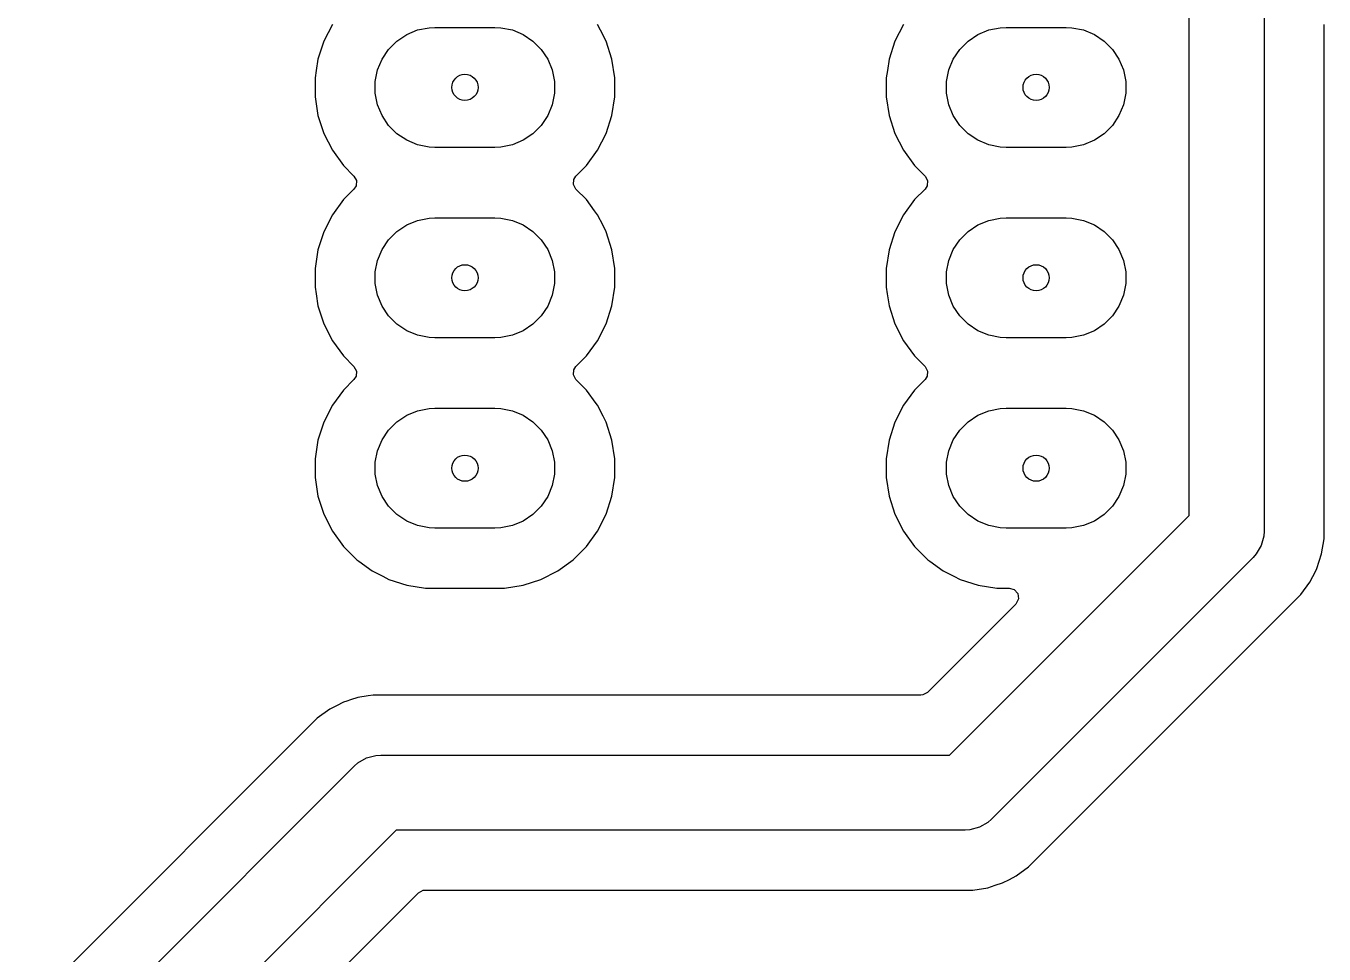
# Model space of a CAD drawing. Extents: x 20 to 124, y -124 to -20.
# Drawn here: x 57.24 to 74.56, y -86.1 to -73.72 of the extents above; entities that cross this region are included whole.
import ezdxf

# ---------------------------------------------------------------- set-up
doc = ezdxf.new("R2010")
doc.units = 0
doc.layers.add('BLACK', color=7, linetype='CONTINUOUS')
doc.layers.add('WHITE', color=7, linetype='CONTINUOUS')

msp = doc.modelspace()

# ---------------------------------------------------------------- linework, layer by layer
at = {"layer": 'BLACK', "linetype": 'CONTINUOUS'}
for p, q in [((73.7557, -63.5463), (73.7557, -80.4597)), ((72.7557, -80.252593), (72.7557, -63.753406)), ((61.326132, -73.701151), (61.21176, -73.925616)), ((62.462772, -73.774448), (62.616586, -73.743852)), ((62.616586, -73.743852), (62.695, -73.74)), ((62.695, -73.74), (63.495, -73.74)), ((63.495, -73.74), (63.573414, -73.743852)), ((63.573414, -73.743852), (63.727228, -73.774448)), ((64.903233, -73.77841), (64.86387, -73.701155)), ((68.946132, -73.701151), (68.83176, -73.925616)), ((70.082772, -73.774448), (70.236586, -73.743852)), ((70.236586, -73.743852), (70.315, -73.74)), ((70.315, -73.74), (71.115, -73.74)), ((71.115, -73.74), (71.193414, -73.743852)), ((71.193414, -73.743852), (71.347228, -73.774448)), ((74.5562, -80.357349), (74.5562, -73.701198)), ((61.21176, -73.925616), (61.13391, -74.165214)), ((62.076592, -74.032485), (62.187485, -73.921592)), ((62.187485, -73.921592), (62.317883, -73.834463)), ((62.317883, -73.834463), (62.462772, -73.774448)), ((63.727228, -73.774448), (63.872117, -73.834463)), ((63.872117, -73.834463), (64.002515, -73.921592)), ((64.002515, -73.921592), (64.113408, -74.032485)), ((64.978239, -73.925616), (64.903233, -73.77841)), ((64.978239, -73.925618), (64.978239, -73.925616)), ((64.978241, -73.925621), (64.978239, -73.925618)), ((65.05609, -74.165215), (64.978241, -73.925621)), ((68.83176, -73.925616), (68.75391, -74.165214)), ((69.696592, -74.032485), (69.807485, -73.921592)), ((69.807485, -73.921592), (69.937883, -73.834463)), ((69.937883, -73.834463), (70.082772, -73.774448)), ((71.347228, -73.774448), (71.492117, -73.834463)), ((71.492117, -73.834463), (71.622515, -73.921592)), ((71.622515, -73.921592), (71.733408, -74.032485)), ((61.989463, -74.162883), (62.076592, -74.032485)), ((64.113408, -74.032485), (64.200537, -74.162883)), ((69.609463, -74.162883), (69.696592, -74.032485)), ((71.733408, -74.032485), (71.820537, -74.162883)), ((61.13391, -74.165214), (61.110559, -74.312649)), ((61.929448, -74.307772), (61.989463, -74.162883)), ((64.200537, -74.162883), (64.260552, -74.307772)), ((65.0955, -74.414038), (65.05609, -74.165215)), ((68.75391, -74.165214), (68.730559, -74.312649)), ((69.549448, -74.307772), (69.609463, -74.162883)), ((71.820537, -74.162883), (71.880552, -74.307772)), ((61.110559, -74.312649), (61.0945, -74.414038)), ((61.0945, -74.414038), (61.0945, -74.665962)), ((61.898852, -74.461586), (61.929448, -74.307772)), ((61.898852, -74.618414), (61.898852, -74.461586)), ((64.260552, -74.307772), (64.291148, -74.461586)), ((64.291148, -74.461586), (64.291148, -74.618414)), ((65.0955, -74.665962), (65.0955, -74.414038)), ((68.730559, -74.312649), (68.7145, -74.414038)), ((68.7145, -74.414038), (68.7145, -74.665962)), ((69.518852, -74.461586), (69.549448, -74.307772)), ((69.518852, -74.618414), (69.518852, -74.461586)), ((71.880552, -74.307772), (71.911148, -74.461586)), ((71.911148, -74.461586), (71.911148, -74.618414)), ((61.929448, -74.772228), (61.898852, -74.618414)), ((64.291148, -74.618414), (64.260552, -74.772228)), ((69.549448, -74.772228), (69.518852, -74.618414)), ((71.911148, -74.618414), (71.880552, -74.772228)), ((61.0945, -74.665962), (61.13391, -74.914785)), ((61.989463, -74.917117), (61.929448, -74.772228)), ((64.260552, -74.772228), (64.200537, -74.917117)), ((65.05609, -74.914785), (65.0955, -74.665962)), ((68.7145, -74.665962), (68.75391, -74.914785)), ((69.609463, -74.917117), (69.549448, -74.772228)), ((71.880552, -74.772228), (71.820537, -74.917117)), ((61.13391, -74.914785), (61.21176, -75.154383)), ((62.076592, -75.047515), (61.989463, -74.917117)), ((64.200537, -74.917117), (64.113408, -75.047515)), ((64.978241, -75.154379), (65.05609, -74.914785)), ((68.75391, -74.914785), (68.83176, -75.154383)), ((69.696592, -75.047515), (69.609463, -74.917117)), ((71.820537, -74.917117), (71.733408, -75.047515)), ((61.21176, -75.154383), (61.326132, -75.378848)), ((62.187485, -75.158408), (62.076592, -75.047515)), ((62.317883, -75.245537), (62.187485, -75.158408)), ((64.002515, -75.158408), (63.872117, -75.245537)), ((64.113408, -75.047515), (64.002515, -75.158408)), ((64.86387, -75.378845), (64.978241, -75.154379)), ((68.83176, -75.154383), (68.946132, -75.378848)), ((69.807485, -75.158408), (69.696592, -75.047515)), ((69.937883, -75.245537), (69.807485, -75.158408)), ((71.622515, -75.158408), (71.492117, -75.245537)), ((71.733408, -75.047515), (71.622515, -75.158408)), ((62.462772, -75.305552), (62.317883, -75.245537)), ((62.616586, -75.336148), (62.462772, -75.305552)), ((63.727228, -75.305552), (63.573414, -75.336148)), ((63.872117, -75.245537), (63.727228, -75.305552)), ((70.082772, -75.305552), (69.937883, -75.245537)), ((70.236586, -75.336148), (70.082772, -75.305552)), ((71.347228, -75.305552), (71.193414, -75.336148)), ((71.492117, -75.245537), (71.347228, -75.305552)), ((61.326132, -75.378848), (61.474201, -75.582649)), ((62.695, -75.34), (62.616586, -75.336148)), ((63.495, -75.34), (62.695, -75.34)), ((63.573414, -75.336148), (63.495, -75.34)), ((64.715793, -75.582656), (64.86387, -75.378845)), ((68.946132, -75.378848), (69.094201, -75.582649)), ((70.315, -75.34), (70.236586, -75.336148)), ((71.115, -75.34), (70.315, -75.34)), ((71.193414, -75.336148), (71.115, -75.34)), ((61.474201, -75.582649), (61.474205, -75.582654)), ((61.474205, -75.582654), (61.61387, -75.722319)), ((64.614411, -75.684038), (64.715793, -75.582656)), ((69.094201, -75.582649), (69.094205, -75.582654)), ((69.094205, -75.582654), (69.23387, -75.722319)), ((61.61387, -75.722319), (61.647355, -75.783642)), ((61.647355, -75.783642), (61.642371, -75.853334)), ((64.542645, -75.836358), (64.547629, -75.766666)), ((64.57613, -75.897681), (64.542645, -75.836358)), ((64.547629, -75.766666), (64.57613, -75.722319)), ((64.57613, -75.722319), (64.614411, -75.684038)), ((69.23387, -75.722319), (69.267355, -75.783642)), ((69.267355, -75.783642), (69.262371, -75.853334)), ((61.61387, -75.897681), (61.474205, -76.037345)), ((61.642371, -75.853334), (61.61387, -75.897681)), ((64.715794, -76.037345), (64.57613, -75.897681)), ((69.23387, -75.897681), (69.094205, -76.037345)), ((69.262371, -75.853334), (69.23387, -75.897681)), ((61.474201, -76.03735), (61.326132, -76.241151)), ((61.474205, -76.037345), (61.474201, -76.03735)), ((64.715798, -76.03735), (64.715794, -76.037345)), ((64.822915, -76.184785), (64.715798, -76.03735)), ((64.86387, -76.241155), (64.822915, -76.184785)), ((69.094201, -76.03735), (68.946132, -76.241151)), ((69.094205, -76.037345), (69.094201, -76.03735)), ((61.326132, -76.241151), (61.21176, -76.465616)), ((62.317883, -76.374463), (62.462772, -76.314448)), ((62.462772, -76.314448), (62.616586, -76.283852)), ((62.616586, -76.283852), (62.695, -76.28)), ((62.695, -76.28), (63.495, -76.28)), ((63.495, -76.28), (63.573414, -76.283852)), ((63.573414, -76.283852), (63.727228, -76.314448)), ((63.727228, -76.314448), (63.872117, -76.374463)), ((64.936747, -76.384184), (64.86387, -76.241155)), ((68.946132, -76.241151), (68.83176, -76.465616)), ((69.937883, -76.374463), (70.082772, -76.314448)), ((70.082772, -76.314448), (70.236586, -76.283852)), ((70.236586, -76.283852), (70.315, -76.28)), ((70.315, -76.28), (71.115, -76.28)), ((71.115, -76.28), (71.193414, -76.283852)), ((71.193414, -76.283852), (71.347228, -76.314448)), ((71.347228, -76.314448), (71.492117, -76.374463)), ((61.21176, -76.465616), (61.13391, -76.705214)), ((62.076592, -76.572485), (62.187485, -76.461592)), ((62.187485, -76.461592), (62.317883, -76.374463)), ((63.872117, -76.374463), (64.002515, -76.461592)), ((64.002515, -76.461592), (64.113408, -76.572485)), ((64.978239, -76.465616), (64.936747, -76.384184)), ((64.978239, -76.465618), (64.978239, -76.465616)), ((64.978241, -76.465621), (64.978239, -76.465618)), ((65.05609, -76.705215), (64.978241, -76.465621)), ((68.83176, -76.465616), (68.75391, -76.705214)), ((69.696592, -76.572485), (69.807485, -76.461592)), ((69.807485, -76.461592), (69.937883, -76.374463)), ((71.492117, -76.374463), (71.622515, -76.461592)), ((71.622515, -76.461592), (71.733408, -76.572485)), ((61.13391, -76.705215), (61.0945, -76.954038)), ((61.13391, -76.705214), (61.13391, -76.705215)), ((61.929448, -76.847772), (61.989463, -76.702883)), ((61.989463, -76.702883), (62.076592, -76.572485)), ((64.113408, -76.572485), (64.200537, -76.702883)), ((64.200537, -76.702883), (64.260552, -76.847772)), ((65.0955, -76.954038), (65.05609, -76.705215)), ((68.75391, -76.705215), (68.7145, -76.954038)), ((68.75391, -76.705214), (68.75391, -76.705215)), ((69.549448, -76.847772), (69.609463, -76.702883)), ((69.609463, -76.702883), (69.696592, -76.572485)), ((71.733408, -76.572485), (71.820537, -76.702883)), ((71.820537, -76.702883), (71.880552, -76.847772)), ((61.898852, -77.001586), (61.929448, -76.847772)), ((64.260552, -76.847772), (64.291148, -77.001586)), ((69.518852, -77.001586), (69.549448, -76.847772)), ((71.880552, -76.847772), (71.911148, -77.001586)), ((61.0945, -76.954038), (61.0945, -77.205962)), ((61.898852, -77.158414), (61.898852, -77.001586)), ((64.291148, -77.001586), (64.291148, -77.158414)), ((65.0955, -77.205962), (65.0955, -76.954038)), ((68.7145, -76.954038), (68.7145, -77.205962)), ((69.518852, -77.158414), (69.518852, -77.001586)), ((71.911148, -77.001586), (71.911148, -77.158414)), ((61.0945, -77.205962), (61.108324, -77.293241)), ((61.929448, -77.312228), (61.898852, -77.158414)), ((64.291148, -77.158414), (64.260552, -77.312228)), ((65.05609, -77.454785), (65.0955, -77.205962)), ((68.7145, -77.205962), (68.728324, -77.293241)), ((69.549448, -77.312228), (69.518852, -77.158414)), ((71.911148, -77.158414), (71.880552, -77.312228)), ((61.108324, -77.293241), (61.13391, -77.454785)), ((61.989463, -77.457117), (61.929448, -77.312228)), ((64.260552, -77.312228), (64.200537, -77.457117)), ((68.728324, -77.293241), (68.75391, -77.454785)), ((69.609463, -77.457117), (69.549448, -77.312228)), ((71.880552, -77.312228), (71.820537, -77.457117)), ((61.13391, -77.454785), (61.21176, -77.694383)), ((62.076592, -77.587515), (61.989463, -77.457117)), ((64.200537, -77.457117), (64.113408, -77.587515)), ((64.978241, -77.694379), (65.05609, -77.454785)), ((68.75391, -77.454785), (68.83176, -77.694383)), ((69.696592, -77.587515), (69.609463, -77.457117)), ((71.820537, -77.457117), (71.733408, -77.587515)), ((61.21176, -77.694383), (61.326132, -77.918848)), ((62.187485, -77.698408), (62.076592, -77.587515)), ((62.317883, -77.785537), (62.187485, -77.698408)), ((64.002515, -77.698408), (63.872117, -77.785537)), ((64.113408, -77.587515), (64.002515, -77.698408)), ((64.86387, -77.918845), (64.978241, -77.694379)), ((68.83176, -77.694383), (68.946132, -77.918848)), ((69.807485, -77.698408), (69.696592, -77.587515)), ((69.937883, -77.785537), (69.807485, -77.698408)), ((71.622515, -77.698408), (71.492117, -77.785537)), ((71.733408, -77.587515), (71.622515, -77.698408)), ((61.326132, -77.918848), (61.474201, -78.122649)), ((62.462772, -77.845552), (62.317883, -77.785537)), ((62.616586, -77.876148), (62.462772, -77.845552)), ((62.695, -77.88), (62.616586, -77.876148)), ((63.495, -77.88), (62.695, -77.88)), ((63.573414, -77.876148), (63.495, -77.88)), ((63.727228, -77.845552), (63.573414, -77.876148)), ((63.872117, -77.785537), (63.727228, -77.845552)), ((64.715793, -78.122656), (64.86387, -77.918845)), ((68.946132, -77.918848), (69.094201, -78.122649)), ((70.082772, -77.845552), (69.937883, -77.785537)), ((70.236586, -77.876148), (70.082772, -77.845552)), ((70.315, -77.88), (70.236586, -77.876148)), ((71.115, -77.88), (70.315, -77.88)), ((71.193414, -77.876148), (71.115, -77.88)), ((71.347228, -77.845552), (71.193414, -77.876148)), ((71.492117, -77.785537), (71.347228, -77.845552)), ((61.474201, -78.122649), (61.474205, -78.122654)), ((61.474205, -78.122654), (61.61387, -78.262319)), ((61.61387, -78.262319), (61.647355, -78.323642)), ((64.547629, -78.306666), (64.57613, -78.262319)), ((64.57613, -78.262319), (64.715793, -78.122656)), ((69.094201, -78.122649), (69.094205, -78.122654)), ((69.094205, -78.122654), (69.23387, -78.262319)), ((69.23387, -78.262319), (69.267355, -78.323642)), ((61.61387, -78.437681), (61.474205, -78.577345)), ((61.642371, -78.393334), (61.61387, -78.437681)), ((61.647355, -78.323642), (61.642371, -78.393334)), ((64.542645, -78.376358), (64.547629, -78.306666)), ((64.57613, -78.437681), (64.542645, -78.376358)), ((64.715794, -78.577345), (64.57613, -78.437681)), ((69.23387, -78.437681), (69.094205, -78.577345)), ((69.262371, -78.393334), (69.23387, -78.437681)), ((69.267355, -78.323642), (69.262371, -78.393334)), ((61.474201, -78.57735), (61.326132, -78.781151)), ((61.474205, -78.577345), (61.474201, -78.57735)), ((64.715798, -78.57735), (64.715794, -78.577345)), ((64.844952, -78.755117), (64.715798, -78.57735)), ((69.094201, -78.57735), (68.946132, -78.781151)), ((69.094205, -78.577345), (69.094201, -78.57735)), ((61.326132, -78.781151), (61.21176, -79.005616)), ((64.86387, -78.781155), (64.844952, -78.755117)), ((64.936747, -78.924184), (64.86387, -78.781155)), ((68.946132, -78.781151), (68.83176, -79.005616)), ((62.187485, -79.001592), (62.317883, -78.914463)), ((62.317883, -78.914463), (62.462772, -78.854448)), ((62.462772, -78.854448), (62.616586, -78.823852)), ((62.616586, -78.823852), (62.695, -78.82)), ((62.695, -78.82), (63.495, -78.82)), ((63.495, -78.82), (63.573414, -78.823852)), ((63.573414, -78.823852), (63.727228, -78.854448)), ((63.727228, -78.854448), (63.872117, -78.914463)), ((63.872117, -78.914463), (64.002515, -79.001592)), ((64.978239, -79.005616), (64.936747, -78.924184)), ((69.807485, -79.001592), (69.937883, -78.914463)), ((69.937883, -78.914463), (70.082772, -78.854448)), ((70.082772, -78.854448), (70.236586, -78.823852)), ((70.236586, -78.823852), (70.315, -78.82)), ((70.315, -78.82), (71.115, -78.82)), ((71.115, -78.82), (71.193414, -78.823852)), ((71.193414, -78.823852), (71.347228, -78.854448)), ((71.347228, -78.854448), (71.492117, -78.914463)), ((71.492117, -78.914463), (71.622515, -79.001592)), ((61.21176, -79.005616), (61.13391, -79.245214)), ((61.989463, -79.242883), (62.076592, -79.112485)), ((62.076592, -79.112485), (62.187485, -79.001592)), ((64.002515, -79.001592), (64.113408, -79.112485)), ((64.113408, -79.112485), (64.200537, -79.242883)), ((64.978239, -79.005618), (64.978239, -79.005616)), ((64.978241, -79.005621), (64.978239, -79.005618)), ((65.05609, -79.245215), (64.978241, -79.005621)), ((68.83176, -79.005616), (68.75391, -79.245214)), ((69.609463, -79.242883), (69.696592, -79.112485)), ((69.696592, -79.112485), (69.807485, -79.001592)), ((71.622515, -79.001592), (71.733408, -79.112485)), ((71.733408, -79.112485), (71.820537, -79.242883)), ((61.13391, -79.245214), (61.0945, -79.494038)), ((61.929448, -79.387772), (61.989463, -79.242883)), ((64.200537, -79.242883), (64.260552, -79.387772)), ((65.0955, -79.494038), (65.05609, -79.245215)), ((68.75391, -79.245214), (68.7145, -79.494038)), ((69.549448, -79.387772), (69.609463, -79.242883)), ((71.820537, -79.242883), (71.880552, -79.387772)), ((61.898852, -79.541586), (61.929448, -79.387772)), ((64.260552, -79.387772), (64.291148, -79.541586)), ((69.518852, -79.541586), (69.549448, -79.387772)), ((71.880552, -79.387772), (71.911148, -79.541586)), ((61.0945, -79.494038), (61.0945, -79.745961)), ((61.898852, -79.698414), (61.898852, -79.541586)), ((64.291148, -79.541586), (64.291148, -79.698414)), ((65.0955, -79.745962), (65.0955, -79.494038)), ((68.7145, -79.494038), (68.7145, -79.745961)), ((69.518852, -79.698414), (69.518852, -79.541586)), ((71.911148, -79.541586), (71.911148, -79.698414)), ((61.0945, -79.745961), (61.13391, -79.994785)), ((61.929448, -79.852228), (61.898852, -79.698414)), ((64.291148, -79.698414), (64.260552, -79.852228)), ((65.05609, -79.994785), (65.0955, -79.745962)), ((68.7145, -79.745961), (68.75391, -79.994785)), ((69.549448, -79.852228), (69.518852, -79.698414)), ((71.911148, -79.698414), (71.880552, -79.852228)), ((61.13391, -79.994785), (61.21176, -80.234383)), ((61.989463, -79.997117), (61.929448, -79.852228)), ((62.076592, -80.127515), (61.989463, -79.997117)), ((64.200537, -79.997117), (64.113408, -80.127515)), ((64.260552, -79.852228), (64.200537, -79.997117)), ((64.978241, -80.234379), (65.05609, -79.994785)), ((68.75391, -79.994785), (68.83176, -80.234383)), ((69.609463, -79.997117), (69.549448, -79.852228)), ((69.696592, -80.127515), (69.609463, -79.997117)), ((71.820537, -79.997117), (71.733408, -80.127515)), ((71.880552, -79.852228), (71.820537, -79.997117)), ((62.187485, -80.238408), (62.076592, -80.127515)), ((64.113408, -80.127515), (64.002515, -80.238408)), ((69.807485, -80.238408), (69.696592, -80.127515)), ((71.733408, -80.127515), (71.622515, -80.238408)), ((61.21176, -80.234383), (61.326132, -80.458848)), ((62.317883, -80.325537), (62.187485, -80.238408)), ((62.462772, -80.385552), (62.317883, -80.325537)), ((63.872117, -80.325537), (63.727228, -80.385552)), ((64.002515, -80.238408), (63.872117, -80.325537)), ((64.86387, -80.458845), (64.978241, -80.234379)), ((68.83176, -80.234383), (68.946132, -80.458848)), ((69.560494, -83.4478), (72.7557, -80.252593)), ((69.937883, -80.325537), (69.807485, -80.238408)), ((70.082772, -80.385552), (69.937883, -80.325537)), ((71.492117, -80.325537), (71.347228, -80.385552)), ((71.622515, -80.238408), (71.492117, -80.325537)), ((61.326132, -80.458848), (61.474201, -80.662649)), ((62.616586, -80.416148), (62.462772, -80.385552)), ((62.695, -80.42), (62.616586, -80.416148)), ((63.495, -80.42), (62.695, -80.42)), ((63.573414, -80.416148), (63.495, -80.42)), ((63.727228, -80.385552), (63.573414, -80.416148)), ((64.715793, -80.662656), (64.86387, -80.458845)), ((68.946132, -80.458848), (69.094201, -80.662649)), ((70.236586, -80.416148), (70.082772, -80.385552)), ((70.315, -80.42), (70.236586, -80.416148)), ((71.115, -80.42), (70.315, -80.42)), ((71.193414, -80.416148), (71.115, -80.42)), ((71.347228, -80.385552), (71.193414, -80.416148)), ((73.751423, -80.524963), (73.71764, -80.651042)), ((73.7557, -80.4597), (73.751423, -80.524947)), ((73.751423, -80.524947), (73.751423, -80.524963)), ((74.5562, -80.562052), (74.5562, -80.357349)), ((61.474201, -80.662649), (61.474205, -80.662654)), ((61.474205, -80.662654), (61.652345, -80.840794)), ((64.537656, -80.840793), (64.715793, -80.662656)), ((69.094201, -80.662649), (69.094205, -80.662654)), ((69.094205, -80.662654), (69.272345, -80.840794)), ((73.71764, -80.651042), (73.652377, -80.764081)), ((74.524177, -80.764235), (74.5562, -80.562052)), ((61.652345, -80.840794), (61.65235, -80.840798)), ((61.65235, -80.840798), (61.677358, -80.858967)), ((61.677358, -80.858967), (61.856155, -80.98887)), ((64.333845, -80.98887), (64.537656, -80.840793)), ((69.272345, -80.840794), (69.27235, -80.840798)), ((69.27235, -80.840798), (69.297358, -80.858967)), ((69.297358, -80.858967), (69.476155, -80.98887)), ((73.609253, -80.813254), (70.121153, -84.301353)), ((73.652368, -80.764089), (73.609253, -80.813254)), ((73.652377, -80.764081), (73.652368, -80.764089)), ((74.46092, -80.958919), (74.492548, -80.861576)), ((74.492548, -80.861576), (74.524177, -80.764235)), ((61.856155, -80.98887), (61.999184, -81.061747)), ((64.109379, -81.103241), (64.333845, -80.98887)), ((69.476155, -80.98887), (69.619184, -81.061747)), ((74.367987, -81.141311), (74.445659, -80.98887)), ((74.445659, -80.98887), (74.46092, -80.958919)), ((61.999184, -81.061747), (62.080616, -81.103239)), ((62.080616, -81.103239), (62.080618, -81.103239)), ((62.080618, -81.103239), (62.080621, -81.103241)), ((62.080621, -81.103241), (62.320215, -81.18109)), ((62.320215, -81.18109), (62.569038, -81.2205)), ((62.569038, -81.2205), (62.569039, -81.2205)), ((62.569039, -81.2205), (63.620961, -81.2205)), ((63.620961, -81.2205), (63.620962, -81.2205)), ((63.620962, -81.2205), (63.869785, -81.18109)), ((63.869785, -81.18109), (64.109379, -81.103241)), ((69.619184, -81.061747), (69.700616, -81.103239)), ((69.700616, -81.103239), (69.700618, -81.103239)), ((69.700618, -81.103239), (69.700621, -81.103241)), ((69.700621, -81.103241), (69.940215, -81.18109)), ((69.940215, -81.18109), (70.189038, -81.2205)), ((70.189038, -81.2205), (70.356353, -81.2205)), ((70.356353, -81.2205), (70.423392, -81.240185)), ((74.247666, -81.306919), (74.367987, -81.141311)), ((70.423392, -81.240185), (70.469147, -81.292989)), ((70.479091, -81.362147), (70.450066, -81.425703)), ((70.469147, -81.292989), (70.479091, -81.362147)), ((70.614819, -84.939766), (74.247666, -81.306919)), ((70.444034, -81.432181), (69.265234, -82.610981)), ((70.450066, -81.425703), (70.444034, -81.432181)), ((61.472674, -82.742582), (61.381484, -82.789045)), ((61.517252, -82.728097), (61.472674, -82.742582)), ((61.570023, -82.710951), (61.517252, -82.728097)), ((61.667363, -82.679323), (61.570023, -82.71095)), ((61.570023, -82.71095), (61.570023, -82.710951)), ((61.802153, -82.657974), (61.667363, -82.679323)), ((61.869548, -82.6473), (61.802153, -82.657974)), ((62.074251, -82.6473), (61.869548, -82.6473)), ((69.177553, -82.6473), (62.074251, -82.6473)), ((69.203911, -82.644466), (69.177553, -82.6473)), ((69.265234, -82.610981), (69.203911, -82.644466)), ((61.290288, -82.835513), (61.124678, -82.955836)), ((61.381485, -82.789046), (61.290288, -82.835513)), ((61.381484, -82.789045), (61.381485, -82.789046)), ((61.124678, -82.955836), (57.23829, -86.842223)), ((61.780558, -83.48586), (61.906637, -83.452077)), ((61.906637, -83.452077), (61.906652, -83.452077)), ((61.906652, -83.452077), (61.9719, -83.4478)), ((61.9719, -83.4478), (69.560494, -83.4478)), ((57.556978, -87.655615), (61.618346, -83.594247)), ((61.618346, -83.594247), (61.66751, -83.551131)), ((61.66751, -83.551131), (61.667519, -83.551123)), ((61.667519, -83.551123), (61.780558, -83.48586)), ((70.121153, -84.301353), (70.071996, -84.344461)), ((62.179007, -84.4478), (58.264084, -88.362721)), ((69.7676, -84.4478), (62.179007, -84.4478)), ((69.832848, -84.443523), (69.7676, -84.4478)), ((69.832863, -84.443523), (69.832848, -84.443523)), ((69.958942, -84.40974), (69.832863, -84.443523)), ((70.071981, -84.344477), (69.958942, -84.40974)), ((70.071996, -84.344461), (70.071981, -84.344477)), ((70.449211, -85.060087), (70.614819, -84.939766)), ((70.072135, -85.216277), (70.169476, -85.184648)), ((70.169476, -85.184648), (70.266819, -85.15302)), ((70.266819, -85.15302), (70.358014, -85.106553)), ((70.358014, -85.106553), (70.449211, -85.060087)), ((59.434845, -88.324038), (62.474266, -85.284619)), ((62.474266, -85.284619), (62.535589, -85.251134)), ((62.535589, -85.251134), (62.561947, -85.2483)), ((62.561947, -85.2483), (69.869951, -85.2483)), ((69.869951, -85.2483), (69.869952, -85.2483)), ((69.869952, -85.2483), (70.072135, -85.216277))]:
    msp.add_line(p, q, dxfattribs=at)
at = {"layer": 'BLACK'}
for centre in [(63.095, -74.54), (70.715, -74.54), (63.095, -77.08), (70.715, -77.08), (63.095, -79.62), (70.715, -79.62)]:
    msp.add_circle(centre, 0.175, dxfattribs=at)
at = {"layer": 'WHITE'}
for centre in [(63.095, -74.54), (70.715, -74.54), (63.095, -77.08), (70.715, -77.08), (63.095, -79.62), (70.715, -79.62)]:
    msp.add_circle(centre, 0.175, dxfattribs=at)

doc.saveas('drawing.dxf')
